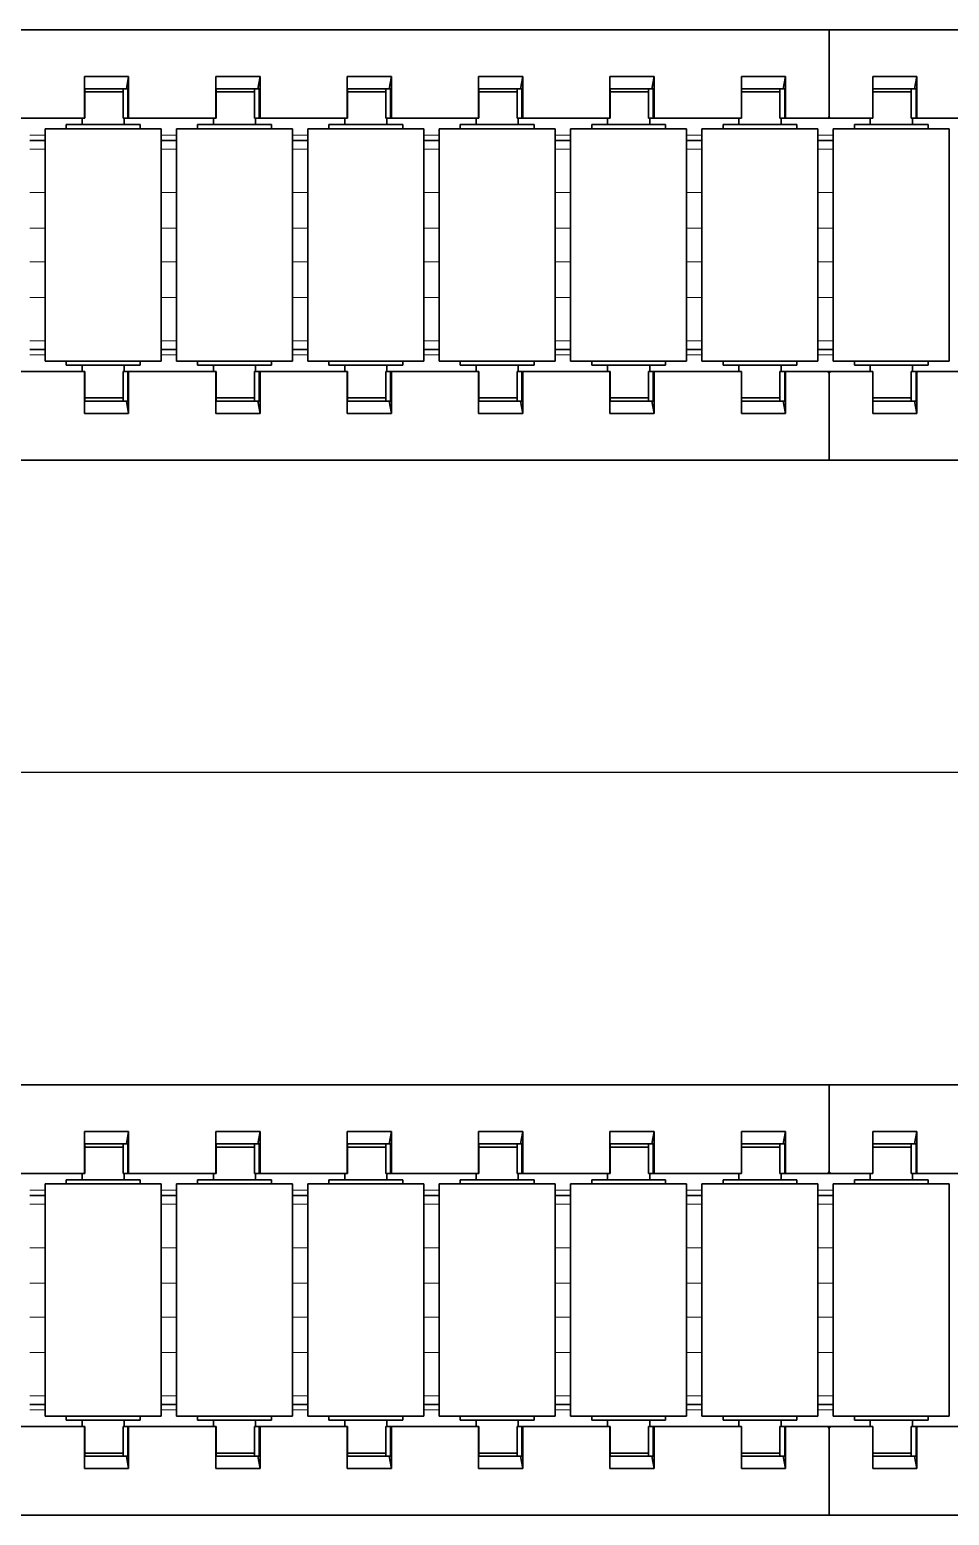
# Model space of a CAD drawing. Header units: inches. Extents: x 185496 to 352137, y 107182 to 179410.
# Drawn here: x 238130.3 to 238217.5, y 167394.4 to 167535.2 of the extents above; entities that cross this region are included whole.
import ezdxf

# ---------------------------------------------------------------- set-up
doc = ezdxf.new("R2010")
doc.units = ezdxf.units.IN
doc.header["$MEASUREMENT"] = 0

# ---------------------------------------------------------------- blocks, each defined once
blk = doc.blocks.new('liaojia')
at = {"color": 7, "lineweight": 35, "ltscale": 0.249049}
for p, q in [((799565.87, -279545.85), (799565.87, -279645.46)), ((799606.67, -279645.46), (799606.67, -279545.85)), ((799665.87, -279545.85), (799665.87, -279645.46)), ((799706.67, -279645.46), (799706.67, -279545.85)), ((799565.87, -279645.46), (799565.87, -279745.08)), ((799606.67, -279745.08), (799606.67, -279645.46)), ((799665.87, -279645.46), (799665.87, -279745.08)), ((799706.67, -279745.08), (799706.67, -279645.46))]:
    blk.add_line(p, q, dxfattribs=at)
at = {"color": 7, "lineweight": 35, "ltscale": 0.020671}
for p, q in [((799574.27, -279628.88), (799574.27, -279637.15)), ((799598.27, -279637.15), (799598.27, -279628.88)), ((799674.27, -279628.88), (799674.27, -279637.15)), ((799698.27, -279637.15), (799698.27, -279628.88)), ((799574.27, -279653.78), (799574.27, -279662.05)), ((799598.27, -279662.05), (799598.27, -279653.78)), ((799674.27, -279653.78), (799674.27, -279662.05)), ((799698.27, -279662.05), (799698.27, -279653.78)), ((799574.27, -279666.24), (799574.27, -279674.5)), ((799598.27, -279674.5), (799598.27, -279666.24)), ((799674.27, -279666.24), (799674.27, -279674.5)), ((799698.27, -279674.5), (799698.27, -279666.24)), ((799574.27, -279678.69), (799574.27, -279686.96)), ((799598.27, -279686.96), (799598.27, -279678.69)), ((799674.27, -279678.69), (799674.27, -279686.96)), ((799698.27, -279686.96), (799698.27, -279678.69)), ((799574.27, -279691.14), (799574.27, -279699.41)), ((799598.27, -279699.41), (799598.27, -279691.14)), ((799674.27, -279691.14), (799674.27, -279699.41)), ((799698.27, -279699.41), (799698.27, -279691.14)), ((799574.27, -279703.59), (799574.27, -279711.86)), ((799598.27, -279711.86), (799598.27, -279703.59)), ((799674.27, -279703.59), (799674.27, -279711.86)), ((799698.27, -279711.86), (799698.27, -279703.59)), ((799574.27, -279716.05), (799574.27, -279724.31)), ((799598.27, -279724.31), (799598.27, -279716.05)), ((799674.27, -279716.05), (799674.27, -279724.31)), ((799698.27, -279724.31), (799698.27, -279716.05))]:
    blk.add_line(p, q, dxfattribs=at)
at = {"color": 7, "lineweight": 35, "ltscale": 0.012551}
for p, q in [((799575.27, -279639.09), (799575.27, -279634.07)), ((799597.27, -279634.07), (799597.27, -279639.09)), ((799675.27, -279639.09), (799675.27, -279634.07)), ((799697.27, -279634.07), (799697.27, -279639.09)), ((799575.27, -279651.54), (799575.27, -279646.52)), ((799597.27, -279646.52), (799597.27, -279651.54)), ((799675.27, -279651.54), (799675.27, -279646.52)), ((799697.27, -279646.52), (799697.27, -279651.54)), ((799575.27, -279688.9), (799575.27, -279683.88)), ((799597.27, -279683.88), (799597.27, -279688.9)), ((799675.27, -279688.9), (799675.27, -279683.88)), ((799697.27, -279683.88), (799697.27, -279688.9)), ((799575.27, -279701.35), (799575.27, -279696.33)), ((799597.27, -279696.33), (799597.27, -279701.35)), ((799675.27, -279701.35), (799675.27, -279696.33)), ((799697.27, -279696.33), (799697.27, -279701.35))]:
    blk.add_line(p, q, dxfattribs=at)
at = {"color": 7, "lineweight": 35, "ltscale": 0.055}
for p, q in [((799575.27, -279634.07), (799597.27, -279634.07)), ((799675.27, -279634.07), (799697.27, -279634.07)), ((799575.27, -279645.07), (799597.27, -279645.07)), ((799675.27, -279645.07), (799697.27, -279645.07)), ((799575.27, -279646.52), (799597.27, -279646.52)), ((799675.27, -279646.52), (799697.27, -279646.52)), ((799575.27, -279657.52), (799597.27, -279657.52)), ((799675.27, -279657.52), (799697.27, -279657.52)), ((799575.27, -279658.97), (799597.27, -279658.97)), ((799675.27, -279658.97), (799697.27, -279658.97)), ((799575.27, -279669.97), (799597.27, -279669.97)), ((799675.27, -279669.97), (799697.27, -279669.97)), ((799575.27, -279671.43), (799597.27, -279671.43)), ((799675.27, -279671.43), (799697.27, -279671.43)), ((799575.27, -279682.43), (799597.27, -279682.43)), ((799675.27, -279682.43), (799697.27, -279682.43)), ((799575.27, -279683.88), (799597.27, -279683.88)), ((799675.27, -279683.88), (799697.27, -279683.88)), ((799575.27, -279694.88), (799597.27, -279694.88)), ((799675.27, -279694.88), (799697.27, -279694.88)), ((799575.27, -279696.33), (799597.27, -279696.33)), ((799675.27, -279696.33), (799697.27, -279696.33)), ((799575.27, -279707.33), (799597.27, -279707.33)), ((799675.27, -279707.33), (799697.27, -279707.33)), ((799575.27, -279708.78), (799597.27, -279708.78)), ((799675.27, -279708.78), (799697.27, -279708.78)), ((799575.27, -279719.78), (799597.27, -279719.78)), ((799675.27, -279719.78), (799697.27, -279719.78))]:
    blk.add_line(p, q, dxfattribs=at)
at = {"color": 7, "lineweight": 35, "ltscale": 0.002965}
for p, q in [((799570.31, -279637.15), (799571.47, -279637.36)), ((799601.07, -279637.36), (799602.24, -279637.15)), ((799670.31, -279637.15), (799671.47, -279637.36)), ((799701.07, -279637.36), (799702.24, -279637.15)), ((799570.31, -279649.6), (799571.47, -279649.82)), ((799601.07, -279649.82), (799602.24, -279649.6)), ((799670.31, -279649.6), (799671.47, -279649.82)), ((799701.07, -279649.82), (799702.24, -279649.6)), ((799570.31, -279662.05), (799571.47, -279662.27)), ((799601.07, -279662.27), (799602.24, -279662.05)), ((799670.31, -279662.05), (799671.47, -279662.27)), ((799701.07, -279662.27), (799702.24, -279662.05)), ((799570.31, -279674.5), (799571.47, -279674.72)), ((799601.07, -279674.72), (799602.24, -279674.5)), ((799670.31, -279674.5), (799671.47, -279674.72)), ((799701.07, -279674.72), (799702.24, -279674.5)), ((799570.31, -279686.96), (799571.47, -279687.17)), ((799601.07, -279687.17), (799602.24, -279686.96)), ((799670.31, -279686.96), (799671.47, -279687.17)), ((799701.07, -279687.17), (799702.24, -279686.96)), ((799570.31, -279699.41), (799571.47, -279699.63)), ((799601.07, -279699.63), (799602.24, -279699.41)), ((799670.31, -279699.41), (799671.47, -279699.63)), ((799701.07, -279699.63), (799702.24, -279699.41)), ((799570.31, -279711.86), (799571.47, -279712.08)), ((799601.07, -279712.08), (799602.24, -279711.86)), ((799670.31, -279711.86), (799671.47, -279712.08)), ((799701.07, -279712.08), (799702.24, -279711.86))]:
    blk.add_line(p, q, dxfattribs=at)
at = {"color": 7, "lineweight": 35, "ltscale": 0.009914}
for p, q in [((799570.31, -279637.15), (799574.27, -279637.15)), ((799598.27, -279637.15), (799602.24, -279637.15)), ((799670.31, -279637.15), (799674.27, -279637.15)), ((799698.27, -279637.15), (799702.24, -279637.15)), ((799574.27, -279641.33), (799570.31, -279641.33)), ((799602.24, -279641.33), (799598.27, -279641.33)), ((799674.27, -279641.33), (799670.31, -279641.33)), ((799702.24, -279641.33), (799698.27, -279641.33)), ((799570.31, -279649.6), (799574.27, -279649.6)), ((799598.27, -279649.6), (799602.24, -279649.6)), ((799670.31, -279649.6), (799674.27, -279649.6)), ((799698.27, -279649.6), (799702.24, -279649.6)), ((799574.27, -279653.78), (799570.31, -279653.78)), ((799602.24, -279653.78), (799598.27, -279653.78)), ((799674.27, -279653.78), (799670.31, -279653.78)), ((799702.24, -279653.78), (799698.27, -279653.78)), ((799570.31, -279662.05), (799574.27, -279662.05)), ((799598.27, -279662.05), (799602.24, -279662.05)), ((799670.31, -279662.05), (799674.27, -279662.05)), ((799698.27, -279662.05), (799702.24, -279662.05)), ((799574.27, -279666.24), (799570.31, -279666.24)), ((799602.24, -279666.24), (799598.27, -279666.24)), ((799674.27, -279666.24), (799670.31, -279666.24)), ((799702.24, -279666.24), (799698.27, -279666.24)), ((799570.31, -279674.5), (799574.27, -279674.5)), ((799598.27, -279674.5), (799602.24, -279674.5)), ((799670.31, -279674.5), (799674.27, -279674.5)), ((799698.27, -279674.5), (799702.24, -279674.5)), ((799574.27, -279678.69), (799570.31, -279678.69)), ((799602.24, -279678.69), (799598.27, -279678.69)), ((799674.27, -279678.69), (799670.31, -279678.69)), ((799702.24, -279678.69), (799698.27, -279678.69)), ((799570.31, -279686.96), (799574.27, -279686.96)), ((799598.27, -279686.96), (799602.24, -279686.96)), ((799670.31, -279686.96), (799674.27, -279686.96)), ((799698.27, -279686.96), (799702.24, -279686.96)), ((799574.27, -279691.14), (799570.31, -279691.14)), ((799602.24, -279691.14), (799598.27, -279691.14)), ((799674.27, -279691.14), (799670.31, -279691.14)), ((799702.24, -279691.14), (799698.27, -279691.14)), ((799570.31, -279699.41), (799574.27, -279699.41)), ((799598.27, -279699.41), (799602.24, -279699.41)), ((799670.31, -279699.41), (799674.27, -279699.41)), ((799698.27, -279699.41), (799702.24, -279699.41)), ((799574.27, -279703.59), (799570.31, -279703.59)), ((799602.24, -279703.59), (799598.27, -279703.59)), ((799674.27, -279703.59), (799670.31, -279703.59)), ((799702.24, -279703.59), (799698.27, -279703.59)), ((799570.31, -279711.86), (799574.27, -279711.86)), ((799598.27, -279711.86), (799602.24, -279711.86)), ((799670.31, -279711.86), (799674.27, -279711.86)), ((799698.27, -279711.86), (799702.24, -279711.86)), ((799574.27, -279716.05), (799570.31, -279716.05)), ((799602.24, -279716.05), (799598.27, -279716.05)), ((799674.27, -279716.05), (799670.31, -279716.05)), ((799702.24, -279716.05), (799698.27, -279716.05))]:
    blk.add_line(p, q, dxfattribs=at)
at = {"color": 7, "lineweight": 35, "ltscale": 0.01046}
for p, q in [((799570.31, -279641.33), (799570.31, -279637.15)), ((799602.24, -279637.15), (799602.24, -279641.33)), ((799670.31, -279641.33), (799670.31, -279637.15)), ((799702.24, -279637.15), (799702.24, -279641.33)), ((799570.31, -279653.78), (799570.31, -279649.6)), ((799602.24, -279649.6), (799602.24, -279653.78)), ((799670.31, -279653.78), (799670.31, -279649.6)), ((799702.24, -279649.6), (799702.24, -279653.78)), ((799570.31, -279666.24), (799570.31, -279662.05)), ((799602.24, -279662.05), (799602.24, -279666.24)), ((799670.31, -279666.24), (799670.31, -279662.05)), ((799702.24, -279662.05), (799702.24, -279666.24)), ((799570.31, -279678.69), (799570.31, -279674.5)), ((799602.24, -279674.5), (799602.24, -279678.69)), ((799670.31, -279678.69), (799670.31, -279674.5)), ((799702.24, -279674.5), (799702.24, -279678.69)), ((799570.31, -279691.14), (799570.31, -279686.96)), ((799602.24, -279686.96), (799602.24, -279691.14)), ((799670.31, -279691.14), (799670.31, -279686.96)), ((799702.24, -279686.96), (799702.24, -279691.14)), ((799570.31, -279703.59), (799570.31, -279699.41)), ((799602.24, -279699.41), (799602.24, -279703.59)), ((799670.31, -279703.59), (799670.31, -279699.41)), ((799702.24, -279699.41), (799702.24, -279703.59)), ((799570.31, -279716.05), (799570.31, -279711.86)), ((799602.24, -279711.86), (799602.24, -279716.05)), ((799670.31, -279716.05), (799670.31, -279711.86)), ((799702.24, -279711.86), (799702.24, -279716.05))]:
    blk.add_line(p, q, dxfattribs=at)
at = {"color": 7, "lineweight": 35, "ltscale": 0.007}
for p, q in [((799571.47, -279637.22), (799574.27, -279637.22)), ((799598.27, -279637.22), (799601.07, -279637.22)), ((799671.47, -279637.22), (799674.27, -279637.22)), ((799698.27, -279637.22), (799701.07, -279637.22)), ((799571.47, -279637.68), (799574.27, -279637.68)), ((799601.07, -279637.68), (799598.27, -279637.68)), ((799671.47, -279637.68), (799674.27, -279637.68)), ((799701.07, -279637.68), (799698.27, -279637.68)), ((799571.47, -279641.31), (799574.27, -279641.31)), ((799598.27, -279641.31), (799601.07, -279641.31)), ((799671.47, -279641.31), (799674.27, -279641.31)), ((799698.27, -279641.31), (799701.07, -279641.31)), ((799571.47, -279649.67), (799574.27, -279649.67)), ((799598.27, -279649.67), (799601.07, -279649.67)), ((799671.47, -279649.67), (799674.27, -279649.67)), ((799698.27, -279649.67), (799701.07, -279649.67)), ((799574.27, -279650.13), (799571.47, -279650.13)), ((799601.07, -279650.13), (799598.27, -279650.13)), ((799674.27, -279650.13), (799671.47, -279650.13)), ((799701.07, -279650.13), (799698.27, -279650.13)), ((799571.47, -279653.77), (799574.27, -279653.77)), ((799601.07, -279653.77), (799598.27, -279653.77)), ((799671.47, -279653.77), (799674.27, -279653.77)), ((799701.07, -279653.77), (799698.27, -279653.77)), ((799571.47, -279662.13), (799574.27, -279662.13)), ((799571.47, -279662.58), (799574.27, -279662.58)), ((799598.27, -279662.13), (799601.07, -279662.13)), ((799601.07, -279662.58), (799598.27, -279662.58)), ((799671.47, -279662.13), (799674.27, -279662.13)), ((799671.47, -279662.58), (799674.27, -279662.58)), ((799698.27, -279662.13), (799701.07, -279662.13)), ((799701.07, -279662.58), (799698.27, -279662.58)), ((799571.47, -279666.22), (799574.27, -279666.22)), ((799601.07, -279666.22), (799598.27, -279666.22)), ((799671.47, -279666.22), (799674.27, -279666.22)), ((799701.07, -279666.22), (799698.27, -279666.22)), ((799571.47, -279674.58), (799574.27, -279674.58)), ((799571.47, -279675.03), (799574.27, -279675.03)), ((799598.27, -279674.58), (799601.07, -279674.58)), ((799601.07, -279675.03), (799598.27, -279675.03)), ((799671.47, -279674.58), (799674.27, -279674.58)), ((799671.47, -279675.03), (799674.27, -279675.03)), ((799698.27, -279674.58), (799701.07, -279674.58)), ((799701.07, -279675.03), (799698.27, -279675.03)), ((799571.47, -279678.67), (799574.27, -279678.67)), ((799601.07, -279678.67), (799598.27, -279678.67)), ((799671.47, -279678.67), (799674.27, -279678.67)), ((799701.07, -279678.67), (799698.27, -279678.67)), ((799571.47, -279687.03), (799574.27, -279687.03)), ((799571.47, -279687.49), (799574.27, -279687.49)), ((799598.27, -279687.03), (799601.07, -279687.03)), ((799601.07, -279687.49), (799598.27, -279687.49)), ((799671.47, -279687.03), (799674.27, -279687.03)), ((799671.47, -279687.49), (799674.27, -279687.49)), ((799698.27, -279687.03), (799701.07, -279687.03)), ((799701.07, -279687.49), (799698.27, -279687.49)), ((799571.47, -279691.12), (799574.27, -279691.12)), ((799601.07, -279691.12), (799598.27, -279691.12)), ((799671.47, -279691.12), (799674.27, -279691.12)), ((799701.07, -279691.12), (799698.27, -279691.12)), ((799571.47, -279699.48), (799574.27, -279699.48)), ((799571.47, -279699.94), (799574.27, -279699.94)), ((799598.27, -279699.48), (799601.07, -279699.48)), ((799601.07, -279699.94), (799598.27, -279699.94)), ((799671.47, -279699.48), (799674.27, -279699.48)), ((799671.47, -279699.94), (799674.27, -279699.94)), ((799698.27, -279699.48), (799701.07, -279699.48)), ((799701.07, -279699.94), (799698.27, -279699.94)), ((799571.47, -279703.58), (799574.27, -279703.58)), ((799601.07, -279703.58), (799598.27, -279703.58)), ((799671.47, -279703.58), (799674.27, -279703.58)), ((799701.07, -279703.58), (799698.27, -279703.58)), ((799571.47, -279711.94), (799574.27, -279711.94)), ((799571.47, -279712.39), (799574.27, -279712.39)), ((799598.27, -279711.94), (799601.07, -279711.94)), ((799601.07, -279712.39), (799598.27, -279712.39)), ((799671.47, -279711.94), (799674.27, -279711.94)), ((799671.47, -279712.39), (799674.27, -279712.39)), ((799698.27, -279711.94), (799701.07, -279711.94)), ((799701.07, -279712.39), (799698.27, -279712.39)), ((799571.47, -279716.03), (799574.27, -279716.03)), ((799601.07, -279716.03), (799598.27, -279716.03)), ((799671.47, -279716.03), (799674.27, -279716.03)), ((799701.07, -279716.03), (799698.27, -279716.03))]:
    blk.add_line(p, q, dxfattribs=at)
at = {"color": 7, "lineweight": 35, "ltscale": 0.000894165}
for p, q in [((799571.47, -279637.58), (799571.47, -279637.22)), ((799601.07, -279637.22), (799601.07, -279637.58)), ((799671.47, -279637.58), (799671.47, -279637.22)), ((799701.07, -279637.22), (799701.07, -279637.58)), ((799571.47, -279650.03), (799571.47, -279649.67)), ((799601.07, -279649.67), (799601.07, -279650.03)), ((799671.47, -279650.03), (799671.47, -279649.67)), ((799701.07, -279649.67), (799701.07, -279650.03)), ((799571.47, -279687.39), (799571.47, -279687.03)), ((799601.07, -279687.03), (799601.07, -279687.39)), ((799671.47, -279687.39), (799671.47, -279687.03)), ((799701.07, -279687.03), (799701.07, -279687.39))]:
    blk.add_line(p, q, dxfattribs=at)
at = {"color": 7, "lineweight": 35, "ltscale": 0.000357056}
for p, q in [((799571.47, -279637.36), (799571.47, -279637.22)), ((799671.47, -279637.36), (799671.47, -279637.22)), ((799571.47, -279649.82), (799571.47, -279649.67)), ((799671.47, -279649.82), (799671.47, -279649.67)), ((799571.47, -279674.72), (799571.47, -279674.58)), ((799671.47, -279674.72), (799671.47, -279674.58)), ((799571.47, -279687.17), (799571.47, -279687.03)), ((799671.47, -279687.17), (799671.47, -279687.03))]:
    blk.add_line(p, q, dxfattribs=at)
at = {"color": 7, "lineweight": 35, "ltscale": 0.000187683}
for p, q in [((799574.27, -279637.22), (799574.27, -279637.15)), ((799598.27, -279637.22), (799598.27, -279637.15)), ((799674.27, -279637.22), (799674.27, -279637.15)), ((799698.27, -279637.22), (799698.27, -279637.15)), ((799574.27, -279649.67), (799574.27, -279649.6)), ((799598.27, -279649.67), (799598.27, -279649.6)), ((799674.27, -279649.67), (799674.27, -279649.6)), ((799698.27, -279649.67), (799698.27, -279649.6)), ((799574.27, -279674.58), (799574.27, -279674.5)), ((799598.27, -279674.58), (799598.27, -279674.5)), ((799674.27, -279674.58), (799674.27, -279674.5)), ((799698.27, -279674.58), (799698.27, -279674.5)), ((799574.27, -279687.03), (799574.27, -279686.96)), ((799598.27, -279687.03), (799598.27, -279686.96)), ((799674.27, -279687.03), (799674.27, -279686.96)), ((799698.27, -279687.03), (799698.27, -279686.96))]:
    blk.add_line(p, q, dxfattribs=at)
at = {"color": 7, "lineweight": 35, "ltscale": 0.001138}
for p, q in [((799574.27, -279637.22), (799574.27, -279637.68)), ((799598.27, -279637.68), (799598.27, -279637.22)), ((799674.27, -279637.22), (799674.27, -279637.68)), ((799698.27, -279637.68), (799698.27, -279637.22)), ((799574.27, -279649.67), (799574.27, -279650.13)), ((799598.27, -279650.13), (799598.27, -279649.67)), ((799674.27, -279649.67), (799674.27, -279650.13)), ((799698.27, -279650.13), (799698.27, -279649.67)), ((799574.27, -279662.13), (799574.27, -279662.58)), ((799598.27, -279662.58), (799598.27, -279662.13)), ((799674.27, -279662.13), (799674.27, -279662.58)), ((799698.27, -279662.58), (799698.27, -279662.13)), ((799574.27, -279674.58), (799574.27, -279675.03)), ((799598.27, -279675.03), (799598.27, -279674.58)), ((799674.27, -279674.58), (799674.27, -279675.03)), ((799698.27, -279675.03), (799698.27, -279674.58)), ((799574.27, -279687.03), (799574.27, -279687.49)), ((799598.27, -279687.49), (799598.27, -279687.03)), ((799674.27, -279687.03), (799674.27, -279687.49)), ((799698.27, -279687.49), (799698.27, -279687.03)), ((799574.27, -279699.48), (799574.27, -279699.94)), ((799598.27, -279699.94), (799598.27, -279699.48)), ((799674.27, -279699.48), (799674.27, -279699.94)), ((799698.27, -279699.94), (799698.27, -279699.48)), ((799574.27, -279711.94), (799574.27, -279712.39)), ((799598.27, -279712.39), (799598.27, -279711.94)), ((799674.27, -279711.94), (799674.27, -279712.39)), ((799698.27, -279712.39), (799698.27, -279711.94))]:
    blk.add_line(p, q, dxfattribs=at)
at = {"color": 7, "lineweight": 35, "ltscale": 0.007987}
for p, q in [((799574.87, -279639.26), (799574.87, -279636.07)), ((799597.67, -279636.07), (799597.67, -279639.26)), ((799674.87, -279639.26), (799674.87, -279636.07)), ((799697.67, -279636.07), (799697.67, -279639.26)), ((799574.87, -279676.62), (799574.87, -279673.43)), ((799597.67, -279673.43), (799597.67, -279676.62)), ((799674.87, -279676.62), (799674.87, -279673.43)), ((799697.67, -279673.43), (799697.67, -279676.62)), ((799574.87, -279689.07), (799574.87, -279685.88)), ((799597.67, -279685.88), (799597.67, -279689.07)), ((799674.87, -279689.07), (799674.87, -279685.88)), ((799697.67, -279685.88), (799697.67, -279689.07))]:
    blk.add_line(p, q, dxfattribs=at)
at = {"color": 7, "lineweight": 35, "ltscale": 0.000999832}
for p, q in [((799574.87, -279636.07), (799575.27, -279636.07)), ((799674.87, -279636.07), (799675.27, -279636.07)), ((799574.87, -279643.07), (799575.27, -279643.07)), ((799674.87, -279643.07), (799675.27, -279643.07)), ((799574.87, -279648.52), (799575.27, -279648.52)), ((799674.87, -279648.52), (799675.27, -279648.52)), ((799574.87, -279655.52), (799575.27, -279655.52)), ((799674.87, -279655.52), (799675.27, -279655.52)), ((799574.87, -279660.97), (799575.27, -279660.97)), ((799674.87, -279660.97), (799675.27, -279660.97)), ((799574.87, -279667.97), (799575.27, -279667.97)), ((799674.87, -279667.97), (799675.27, -279667.97)), ((799574.87, -279673.43), (799575.27, -279673.43)), ((799674.87, -279673.43), (799675.27, -279673.43)), ((799574.87, -279680.43), (799575.27, -279680.43)), ((799674.87, -279680.43), (799675.27, -279680.43)), ((799574.87, -279685.88), (799575.27, -279685.88)), ((799674.87, -279685.88), (799675.27, -279685.88)), ((799574.87, -279692.88), (799575.27, -279692.88)), ((799674.87, -279692.88), (799675.27, -279692.88)), ((799574.87, -279698.33), (799575.27, -279698.33)), ((799674.87, -279698.33), (799675.27, -279698.33)), ((799574.87, -279705.33), (799575.27, -279705.33)), ((799674.87, -279705.33), (799675.27, -279705.33)), ((799574.87, -279710.78), (799575.27, -279710.78)), ((799674.87, -279710.78), (799675.27, -279710.78)), ((799574.87, -279717.78), (799575.27, -279717.78)), ((799674.87, -279717.78), (799675.27, -279717.78))]:
    blk.add_line(p, q, dxfattribs=at)
at = {"color": 7, "lineweight": 35, "ltscale": 0.001}
for p, q in [((799597.27, -279636.07), (799597.67, -279636.07)), ((799697.27, -279636.07), (799697.67, -279636.07)), ((799597.27, -279643.07), (799597.67, -279643.07)), ((799697.27, -279643.07), (799697.67, -279643.07)), ((799597.27, -279648.52), (799597.67, -279648.52)), ((799697.27, -279648.52), (799697.67, -279648.52)), ((799597.27, -279655.52), (799597.67, -279655.52)), ((799697.27, -279655.52), (799697.67, -279655.52)), ((799597.27, -279660.97), (799597.67, -279660.97)), ((799697.27, -279660.97), (799697.67, -279660.97)), ((799597.27, -279667.97), (799597.67, -279667.97)), ((799697.27, -279667.97), (799697.67, -279667.97)), ((799597.27, -279673.43), (799597.67, -279673.43)), ((799697.27, -279673.43), (799697.67, -279673.43)), ((799597.27, -279680.43), (799597.67, -279680.43)), ((799697.27, -279680.43), (799697.67, -279680.43)), ((799597.27, -279685.88), (799597.67, -279685.88)), ((799697.27, -279685.88), (799697.67, -279685.88)), ((799597.27, -279692.88), (799597.67, -279692.88)), ((799697.27, -279692.88), (799697.67, -279692.88)), ((799597.27, -279698.33), (799597.67, -279698.33)), ((799697.27, -279698.33), (799697.67, -279698.33)), ((799597.27, -279705.33), (799597.67, -279705.33)), ((799697.27, -279705.33), (799697.67, -279705.33)), ((799597.27, -279710.78), (799597.67, -279710.78)), ((799697.27, -279710.78), (799697.67, -279710.78)), ((799597.27, -279717.78), (799597.67, -279717.78)), ((799697.27, -279717.78), (799697.67, -279717.78))]:
    blk.add_line(p, q, dxfattribs=at)
at = {"color": 7, "lineweight": 35, "ltscale": 0.000537109}
for p, q in [((799571.47, -279637.36), (799571.47, -279637.58)), ((799671.47, -279637.36), (799671.47, -279637.58)), ((799571.47, -279650.03), (799571.47, -279649.82)), ((799671.47, -279650.03), (799671.47, -279649.82)), ((799571.47, -279662.27), (799571.47, -279662.48)), ((799671.47, -279662.27), (799671.47, -279662.48)), ((799571.47, -279687.17), (799571.47, -279687.39)), ((799671.47, -279687.17), (799671.47, -279687.39)), ((799571.47, -279699.63), (799571.47, -279699.84)), ((799671.47, -279699.63), (799671.47, -279699.84)), ((799571.47, -279712.08), (799571.47, -279712.29)), ((799671.47, -279712.08), (799671.47, -279712.29))]:
    blk.add_line(p, q, dxfattribs=at)
at = {"color": 7, "lineweight": 35, "ltscale": 0.009386}
for p, q in [((799571.47, -279637.58), (799571.47, -279641.33)), ((799601.07, -279641.33), (799601.07, -279637.58)), ((799671.47, -279637.58), (799671.47, -279641.33)), ((799701.07, -279641.33), (799701.07, -279637.58)), ((799571.47, -279650.03), (799571.47, -279653.79)), ((799601.07, -279653.79), (799601.07, -279650.03)), ((799671.47, -279650.03), (799671.47, -279653.79)), ((799701.07, -279653.79), (799701.07, -279650.03)), ((799571.47, -279662.48), (799571.47, -279666.24)), ((799601.07, -279666.24), (799601.07, -279662.48)), ((799671.47, -279662.48), (799671.47, -279666.24)), ((799701.07, -279666.24), (799701.07, -279662.48)), ((799571.47, -279674.94), (799571.47, -279678.69)), ((799601.07, -279678.69), (799601.07, -279674.94)), ((799671.47, -279674.94), (799671.47, -279678.69)), ((799701.07, -279678.69), (799701.07, -279674.94)), ((799571.47, -279687.39), (799571.47, -279691.14)), ((799601.07, -279691.14), (799601.07, -279687.39)), ((799671.47, -279687.39), (799671.47, -279691.14)), ((799701.07, -279691.14), (799701.07, -279687.39)), ((799571.47, -279699.84), (799571.47, -279703.6)), ((799601.07, -279703.6), (799601.07, -279699.84)), ((799671.47, -279699.84), (799671.47, -279703.6)), ((799701.07, -279703.6), (799701.07, -279699.84)), ((799571.47, -279712.29), (799571.47, -279716.05)), ((799601.07, -279716.05), (799601.07, -279712.29)), ((799671.47, -279712.29), (799671.47, -279716.05)), ((799701.07, -279716.05), (799701.07, -279712.29))]:
    blk.add_line(p, q, dxfattribs=at)
at = {"color": 7, "lineweight": 35, "ltscale": 0.005169}
for p, q in [((799571.77, -279639.74), (799571.77, -279637.68)), ((799671.77, -279639.74), (799671.77, -279637.68)), ((799571.77, -279677.1), (799571.77, -279675.03)), ((799671.77, -279677.1), (799671.77, -279675.03))]:
    blk.add_line(p, q, dxfattribs=at)
at = {"color": 7, "lineweight": 35, "ltscale": 0.004297}
for p, q in [((799571.77, -279639.4), (799571.77, -279637.68)), ((799600.77, -279637.68), (799600.77, -279639.4)), ((799671.77, -279639.4), (799671.77, -279637.68)), ((799700.77, -279637.68), (799700.77, -279639.4)), ((799571.77, -279664.3), (799571.77, -279662.58)), ((799600.77, -279662.58), (799600.77, -279664.3)), ((799671.77, -279664.3), (799671.77, -279662.58)), ((799700.77, -279662.58), (799700.77, -279664.3)), ((799571.77, -279676.75), (799571.77, -279675.03)), ((799600.77, -279675.03), (799600.77, -279676.75)), ((799671.77, -279676.75), (799671.77, -279675.03)), ((799700.77, -279675.03), (799700.77, -279676.75)), ((799571.77, -279714.11), (799571.77, -279712.39)), ((799600.77, -279712.39), (799600.77, -279714.11)), ((799671.77, -279714.11), (799671.77, -279712.39)), ((799700.77, -279712.39), (799700.77, -279714.11))]:
    blk.add_line(p, q, dxfattribs=at)
at = {"color": 7, "lineweight": 35, "ltscale": 0.0015}
for p, q in [((799574.27, -279637.57), (799574.87, -279637.57)), ((799597.67, -279637.57), (799598.27, -279637.57)), ((799674.27, -279637.57), (799674.87, -279637.57)), ((799697.67, -279637.57), (799698.27, -279637.57)), ((799574.27, -279641.57), (799574.87, -279641.57)), ((799597.67, -279641.57), (799598.27, -279641.57)), ((799674.27, -279641.57), (799674.87, -279641.57)), ((799697.67, -279641.57), (799698.27, -279641.57)), ((799574.27, -279650.02), (799574.87, -279650.02)), ((799597.67, -279650.02), (799598.27, -279650.02)), ((799674.27, -279650.02), (799674.87, -279650.02)), ((799697.67, -279650.02), (799698.27, -279650.02)), ((799574.27, -279654.02), (799574.87, -279654.02)), ((799597.67, -279654.02), (799598.27, -279654.02)), ((799674.27, -279654.02), (799674.87, -279654.02)), ((799697.67, -279654.02), (799698.27, -279654.02)), ((799574.27, -279662.47), (799574.87, -279662.47)), ((799597.67, -279662.47), (799598.27, -279662.47)), ((799674.27, -279662.47), (799674.87, -279662.47)), ((799697.67, -279662.47), (799698.27, -279662.47)), ((799574.27, -279666.47), (799574.87, -279666.47)), ((799597.67, -279666.47), (799598.27, -279666.47)), ((799674.27, -279666.47), (799674.87, -279666.47)), ((799697.67, -279666.47), (799698.27, -279666.47)), ((799574.27, -279674.93), (799574.87, -279674.93)), ((799597.67, -279674.93), (799598.27, -279674.93)), ((799674.27, -279674.93), (799674.87, -279674.93)), ((799697.67, -279674.93), (799698.27, -279674.93)), ((799574.27, -279678.93), (799574.87, -279678.93)), ((799597.67, -279678.93), (799598.27, -279678.93)), ((799674.27, -279678.93), (799674.87, -279678.93)), ((799697.67, -279678.93), (799698.27, -279678.93)), ((799574.27, -279687.38), (799574.87, -279687.38)), ((799597.67, -279687.38), (799598.27, -279687.38)), ((799674.27, -279687.38), (799674.87, -279687.38)), ((799697.67, -279687.38), (799698.27, -279687.38)), ((799574.27, -279691.38), (799574.87, -279691.38)), ((799597.67, -279691.38), (799598.27, -279691.38)), ((799674.27, -279691.38), (799674.87, -279691.38)), ((799697.67, -279691.38), (799698.27, -279691.38)), ((799574.27, -279699.83), (799574.87, -279699.83)), ((799597.67, -279699.83), (799598.27, -279699.83)), ((799674.27, -279699.83), (799674.87, -279699.83)), ((799697.67, -279699.83), (799698.27, -279699.83)), ((799574.27, -279703.83), (799574.87, -279703.83)), ((799597.67, -279703.83), (799598.27, -279703.83)), ((799674.27, -279703.83), (799674.87, -279703.83)), ((799697.67, -279703.83), (799698.27, -279703.83)), ((799574.27, -279712.28), (799574.87, -279712.28)), ((799597.67, -279712.28), (799598.27, -279712.28)), ((799674.27, -279712.28), (799674.87, -279712.28)), ((799697.67, -279712.28), (799698.27, -279712.28)), ((799574.27, -279716.28), (799574.87, -279716.28)), ((799597.67, -279716.28), (799598.27, -279716.28)), ((799674.27, -279716.28), (799674.87, -279716.28)), ((799697.67, -279716.28), (799698.27, -279716.28))]:
    blk.add_line(p, q, dxfattribs=at)
at = {"color": 7, "lineweight": 35, "ltscale": 0.000243378}
for p, q in [((799601.07, -279637.68), (799601.07, -279637.58)), ((799701.07, -279637.68), (799701.07, -279637.58)), ((799601.07, -279687.49), (799601.07, -279687.39)), ((799701.07, -279687.49), (799701.07, -279687.39))]:
    blk.add_line(p, q, dxfattribs=at)
at = {"color": 7, "lineweight": 13, "ltscale": 0.009093}
for p, q in [((799601.07, -279641.31), (799601.07, -279637.68)), ((799701.07, -279641.31), (799701.07, -279637.68)), ((799601.07, -279653.77), (799601.07, -279650.13)), ((799701.07, -279653.77), (799701.07, -279650.13)), ((799601.07, -279666.22), (799601.07, -279662.58)), ((799701.07, -279666.22), (799701.07, -279662.58)), ((799601.07, -279678.67), (799601.07, -279675.03)), ((799701.07, -279678.67), (799701.07, -279675.03)), ((799601.07, -279691.12), (799601.07, -279687.49)), ((799701.07, -279691.12), (799701.07, -279687.49)), ((799601.07, -279703.58), (799601.07, -279699.94)), ((799701.07, -279703.58), (799701.07, -279699.94)), ((799601.07, -279716.03), (799601.07, -279712.39)), ((799701.07, -279716.03), (799701.07, -279712.39))]:
    blk.add_line(p, q, dxfattribs=at)
at = {"color": 7, "lineweight": 35, "ltscale": 0.004796}
for p, q in [((799571.77, -279641.31), (799571.77, -279639.4)), ((799600.77, -279639.4), (799600.77, -279641.31)), ((799671.77, -279641.31), (799671.77, -279639.4)), ((799700.77, -279639.4), (799700.77, -279641.31)), ((799571.77, -279666.22), (799571.77, -279664.3)), ((799600.77, -279664.3), (799600.77, -279666.22)), ((799671.77, -279666.22), (799671.77, -279664.3)), ((799700.77, -279664.3), (799700.77, -279666.22)), ((799571.77, -279678.67), (799571.77, -279676.75)), ((799600.77, -279676.75), (799600.77, -279678.67)), ((799671.77, -279678.67), (799671.77, -279676.75)), ((799700.77, -279676.75), (799700.77, -279678.67)), ((799571.77, -279716.03), (799571.77, -279714.11)), ((799600.77, -279714.11), (799600.77, -279716.03)), ((799671.77, -279716.03), (799671.77, -279714.11)), ((799700.77, -279714.11), (799700.77, -279716.03))]:
    blk.add_line(p, q, dxfattribs=at)
at = {"color": 7, "lineweight": 35, "ltscale": 0.003925}
for p, q in [((799571.77, -279641.31), (799571.77, -279639.74)), ((799671.77, -279641.31), (799671.77, -279639.74)), ((799571.77, -279653.77), (799571.77, -279652.2)), ((799671.77, -279653.77), (799671.77, -279652.2)), ((799571.77, -279666.22), (799571.77, -279664.65)), ((799671.77, -279666.22), (799671.77, -279664.65)), ((799571.77, -279678.67), (799571.77, -279677.1)), ((799671.77, -279678.67), (799671.77, -279677.1)), ((799571.77, -279691.12), (799571.77, -279689.55)), ((799671.77, -279691.12), (799671.77, -279689.55)), ((799571.77, -279703.58), (799571.77, -279702.01)), ((799671.77, -279703.58), (799671.77, -279702.01)), ((799571.77, -279716.03), (799571.77, -279714.46)), ((799671.77, -279716.03), (799671.77, -279714.46))]:
    blk.add_line(p, q, dxfattribs=at)
at = {"color": 7, "lineweight": 35, "ltscale": 0.009513}
for p, q in [((799574.87, -279643.07), (799574.87, -279639.26)), ((799597.67, -279643.07), (799597.67, -279639.26)), ((799674.87, -279643.07), (799674.87, -279639.26)), ((799697.67, -279643.07), (799697.67, -279639.26)), ((799574.87, -279667.97), (799574.87, -279664.17)), ((799597.67, -279667.97), (799597.67, -279664.17)), ((799674.87, -279667.97), (799674.87, -279664.17)), ((799697.67, -279667.97), (799697.67, -279664.17)), ((799574.87, -279680.43), (799574.87, -279676.62)), ((799597.67, -279680.43), (799597.67, -279676.62)), ((799674.87, -279680.43), (799674.87, -279676.62)), ((799697.67, -279680.43), (799697.67, -279676.62)), ((799574.87, -279692.88), (799574.87, -279689.07)), ((799597.67, -279692.88), (799597.67, -279689.07)), ((799674.87, -279692.88), (799674.87, -279689.07)), ((799697.67, -279692.88), (799697.67, -279689.07)), ((799574.87, -279717.78), (799574.87, -279713.98)), ((799597.67, -279717.78), (799597.67, -279713.98)), ((799674.87, -279717.78), (799674.87, -279713.98)), ((799697.67, -279717.78), (799697.67, -279713.98))]:
    blk.add_line(p, q, dxfattribs=at)
at = {"color": 7, "lineweight": 35, "ltscale": 0.014948}
for p, q in [((799575.27, -279645.07), (799575.27, -279639.09)), ((799597.27, -279639.09), (799597.27, -279645.07)), ((799675.27, -279645.07), (799675.27, -279639.09)), ((799697.27, -279639.09), (799697.27, -279645.07)), ((799575.27, -279657.52), (799575.27, -279651.54)), ((799597.27, -279651.54), (799597.27, -279657.52)), ((799675.27, -279657.52), (799675.27, -279651.54)), ((799697.27, -279651.54), (799697.27, -279657.52)), ((799575.27, -279669.97), (799575.27, -279664)), ((799597.27, -279664), (799597.27, -279669.97)), ((799675.27, -279669.97), (799675.27, -279664)), ((799697.27, -279664), (799697.27, -279669.97)), ((799575.27, -279682.43), (799575.27, -279676.45)), ((799597.27, -279676.45), (799597.27, -279682.43)), ((799675.27, -279682.43), (799675.27, -279676.45)), ((799697.27, -279676.45), (799697.27, -279682.43)), ((799575.27, -279694.88), (799575.27, -279688.9)), ((799597.27, -279688.9), (799597.27, -279694.88)), ((799675.27, -279694.88), (799675.27, -279688.9)), ((799697.27, -279688.9), (799697.27, -279694.88)), ((799575.27, -279719.78), (799575.27, -279713.8)), ((799597.27, -279713.8), (799597.27, -279719.78)), ((799675.27, -279719.78), (799675.27, -279713.8)), ((799697.27, -279713.8), (799697.27, -279719.78))]:
    blk.add_line(p, q, dxfattribs=at)
at = {"color": 7, "lineweight": 35, "ltscale": 4.11987e-05}
for p, q in [((799574.27, -279641.31), (799574.27, -279641.33)), ((799598.27, -279641.33), (799598.27, -279641.31)), ((799601.07, -279641.33), (799601.07, -279641.31)), ((799674.27, -279641.31), (799674.27, -279641.33)), ((799698.27, -279641.33), (799698.27, -279641.31)), ((799701.07, -279641.33), (799701.07, -279641.31)), ((799574.27, -279653.77), (799574.27, -279653.78)), ((799598.27, -279653.78), (799598.27, -279653.77)), ((799601.07, -279653.77), (799601.07, -279653.78)), ((799674.27, -279653.77), (799674.27, -279653.78)), ((799698.27, -279653.78), (799698.27, -279653.77)), ((799701.07, -279653.77), (799701.07, -279653.78)), ((799574.27, -279691.12), (799574.27, -279691.14)), ((799598.27, -279691.14), (799598.27, -279691.12)), ((799601.07, -279691.12), (799601.07, -279691.14)), ((799674.27, -279691.12), (799674.27, -279691.14)), ((799698.27, -279691.14), (799698.27, -279691.12)), ((799701.07, -279691.12), (799701.07, -279691.14))]:
    blk.add_line(p, q, dxfattribs=at)
at = {"color": 7, "lineweight": 35, "ltscale": 0.009837}
for p, q in [((799574.27, -279641.33), (799574.27, -279645.27)), ((799598.27, -279645.27), (799598.27, -279641.33)), ((799674.27, -279641.33), (799674.27, -279645.27)), ((799698.27, -279645.27), (799698.27, -279641.33)), ((799574.27, -279645.66), (799574.27, -279649.6)), ((799598.27, -279649.6), (799598.27, -279645.66)), ((799674.27, -279645.66), (799674.27, -279649.6)), ((799698.27, -279649.6), (799698.27, -279645.66))]:
    blk.add_line(p, q, dxfattribs=at)
at = {"color": 7, "lineweight": 35, "ltscale": 0.00032692}
for p, q in [((799565.87, -279645.23), (799565.87, -279645.36)), ((799665.87, -279645.23), (799665.87, -279645.36))]:
    blk.add_line(p, q, dxfattribs=at)
at = {"color": 7, "lineweight": 35, "ltscale": 0.0205}
for p, q in [((799565.87, -279645.46), (799574.07, -279645.46)), ((799574.07, -279645.46), (799565.87, -279645.46)), ((799598.47, -279645.46), (799606.67, -279645.46)), ((799606.67, -279645.46), (799598.47, -279645.46)), ((799665.87, -279645.46), (799674.07, -279645.46)), ((799674.07, -279645.46), (799665.87, -279645.46)), ((799698.47, -279645.46), (799706.67, -279645.46)), ((799706.67, -279645.46), (799698.47, -279645.46))]:
    blk.add_line(p, q, dxfattribs=at)
at = {"color": 7, "lineweight": 35, "ltscale": 0.000653839}
for p, q in [((799565.87, -279645.46), (799565.87, -279645.73)), ((799574.27, -279645.27), (799574.27, -279645.53)), ((799598.27, -279645.53), (799598.27, -279645.27)), ((799665.87, -279645.46), (799665.87, -279645.73)), ((799674.27, -279645.27), (799674.27, -279645.53)), ((799698.27, -279645.53), (799698.27, -279645.27))]:
    blk.add_line(p, q, dxfattribs=at)
at = {"color": 7, "lineweight": 35, "ltscale": 0.000336456}
for p, q in [((799574.27, -279645.53), (799574.27, -279645.66)), ((799674.27, -279645.53), (799674.27, -279645.66))]:
    blk.add_line(p, q, dxfattribs=at)
at = {"color": 7, "lineweight": 13, "ltscale": 0.003631}
for p, q in [((799575.87, -279646.52), (799575.87, -279645.07)), ((799577.19, -279646.52), (799577.19, -279645.07)), ((799581.31, -279646.52), (799581.31, -279645.07)), ((799584.67, -279646.52), (799584.67, -279645.07)), ((799587.88, -279646.52), (799587.88, -279645.07)), ((799591.24, -279646.52), (799591.24, -279645.07)), ((799595.36, -279646.52), (799595.36, -279645.07)), ((799596.67, -279646.52), (799596.67, -279645.07)), ((799675.87, -279646.52), (799675.87, -279645.07)), ((799677.19, -279646.52), (799677.19, -279645.07)), ((799681.31, -279646.52), (799681.31, -279645.07)), ((799684.67, -279646.52), (799684.67, -279645.07)), ((799687.88, -279646.52), (799687.88, -279645.07)), ((799691.24, -279646.52), (799691.24, -279645.07)), ((799695.36, -279646.52), (799695.36, -279645.07)), ((799696.67, -279646.52), (799696.67, -279645.07)), ((799575.87, -279658.97), (799575.87, -279657.52)), ((799577.19, -279658.97), (799577.19, -279657.52)), ((799581.31, -279658.97), (799581.31, -279657.52)), ((799584.67, -279658.97), (799584.67, -279657.52)), ((799587.88, -279658.97), (799587.88, -279657.52)), ((799591.24, -279658.97), (799591.24, -279657.52)), ((799595.36, -279658.97), (799595.36, -279657.52)), ((799596.67, -279658.97), (799596.67, -279657.52)), ((799675.87, -279658.97), (799675.87, -279657.52)), ((799677.19, -279658.97), (799677.19, -279657.52)), ((799681.31, -279658.97), (799681.31, -279657.52)), ((799684.67, -279658.97), (799684.67, -279657.52)), ((799687.88, -279658.97), (799687.88, -279657.52)), ((799691.24, -279658.97), (799691.24, -279657.52)), ((799695.36, -279658.97), (799695.36, -279657.52)), ((799696.67, -279658.97), (799696.67, -279657.52)), ((799575.87, -279671.43), (799575.87, -279669.97)), ((799577.19, -279671.43), (799577.19, -279669.97)), ((799581.31, -279671.43), (799581.31, -279669.97)), ((799584.67, -279671.43), (799584.67, -279669.97)), ((799587.88, -279671.43), (799587.88, -279669.97)), ((799591.24, -279671.43), (799591.24, -279669.97)), ((799595.36, -279671.43), (799595.36, -279669.97)), ((799596.67, -279671.43), (799596.67, -279669.97)), ((799675.87, -279671.43), (799675.87, -279669.97)), ((799677.19, -279671.43), (799677.19, -279669.97)), ((799681.31, -279671.43), (799681.31, -279669.97)), ((799684.67, -279671.43), (799684.67, -279669.97)), ((799687.88, -279671.43), (799687.88, -279669.97)), ((799691.24, -279671.43), (799691.24, -279669.97)), ((799695.36, -279671.43), (799695.36, -279669.97)), ((799696.67, -279671.43), (799696.67, -279669.97)), ((799575.87, -279683.88), (799575.87, -279682.43)), ((799577.19, -279683.88), (799577.19, -279682.43)), ((799581.31, -279683.88), (799581.31, -279682.43)), ((799584.67, -279683.88), (799584.67, -279682.43)), ((799587.88, -279683.88), (799587.88, -279682.43)), ((799591.24, -279683.88), (799591.24, -279682.43)), ((799595.36, -279683.88), (799595.36, -279682.43)), ((799596.67, -279683.88), (799596.67, -279682.43)), ((799675.87, -279683.88), (799675.87, -279682.43)), ((799677.19, -279683.88), (799677.19, -279682.43)), ((799681.31, -279683.88), (799681.31, -279682.43)), ((799684.67, -279683.88), (799684.67, -279682.43)), ((799687.88, -279683.88), (799687.88, -279682.43)), ((799691.24, -279683.88), (799691.24, -279682.43)), ((799695.36, -279683.88), (799695.36, -279682.43)), ((799696.67, -279683.88), (799696.67, -279682.43)), ((799575.87, -279696.33), (799575.87, -279694.88)), ((799577.19, -279696.33), (799577.19, -279694.88)), ((799581.31, -279696.33), (799581.31, -279694.88)), ((799584.67, -279696.33), (799584.67, -279694.88)), ((799587.88, -279696.33), (799587.88, -279694.88)), ((799591.24, -279696.33), (799591.24, -279694.88)), ((799595.36, -279696.33), (799595.36, -279694.88)), ((799596.67, -279696.33), (799596.67, -279694.88)), ((799675.87, -279696.33), (799675.87, -279694.88)), ((799677.19, -279696.33), (799677.19, -279694.88)), ((799681.31, -279696.33), (799681.31, -279694.88)), ((799684.67, -279696.33), (799684.67, -279694.88)), ((799687.88, -279696.33), (799687.88, -279694.88)), ((799691.24, -279696.33), (799691.24, -279694.88)), ((799695.36, -279696.33), (799695.36, -279694.88)), ((799696.67, -279696.33), (799696.67, -279694.88)), ((799575.87, -279708.78), (799575.87, -279707.33)), ((799577.19, -279708.78), (799577.19, -279707.33)), ((799581.31, -279708.78), (799581.31, -279707.33)), ((799584.67, -279708.78), (799584.67, -279707.33)), ((799587.88, -279708.78), (799587.88, -279707.33)), ((799591.24, -279708.78), (799591.24, -279707.33)), ((799595.36, -279708.78), (799595.36, -279707.33)), ((799596.67, -279708.78), (799596.67, -279707.33)), ((799675.87, -279708.78), (799675.87, -279707.33)), ((799677.19, -279708.78), (799677.19, -279707.33)), ((799681.31, -279708.78), (799681.31, -279707.33)), ((799684.67, -279708.78), (799684.67, -279707.33)), ((799687.88, -279708.78), (799687.88, -279707.33)), ((799691.24, -279708.78), (799691.24, -279707.33)), ((799695.36, -279708.78), (799695.36, -279707.33)), ((799696.67, -279708.78), (799696.67, -279707.33)), ((799575.87, -279721.24), (799575.87, -279719.78)), ((799577.19, -279721.24), (799577.19, -279719.78)), ((799581.31, -279721.24), (799581.31, -279719.78)), ((799584.67, -279721.24), (799584.67, -279719.78)), ((799587.88, -279721.24), (799587.88, -279719.78)), ((799591.24, -279721.24), (799591.24, -279719.78)), ((799595.36, -279721.24), (799595.36, -279719.78)), ((799596.67, -279721.24), (799596.67, -279719.78)), ((799675.87, -279721.24), (799675.87, -279719.78)), ((799677.19, -279721.24), (799677.19, -279719.78)), ((799681.31, -279721.24), (799681.31, -279719.78)), ((799684.67, -279721.24), (799684.67, -279719.78)), ((799687.88, -279721.24), (799687.88, -279719.78)), ((799691.24, -279721.24), (799691.24, -279719.78)), ((799695.36, -279721.24), (799695.36, -279719.78)), ((799696.67, -279721.24), (799696.67, -279719.78))]:
    blk.add_line(p, q, dxfattribs=at)
at = {"color": 7, "lineweight": 35, "ltscale": 0.003631}
for p, q in [((799576.37, -279646.52), (799576.37, -279645.07)), ((799596.17, -279646.52), (799596.17, -279645.07)), ((799676.37, -279646.52), (799676.37, -279645.07)), ((799696.17, -279646.52), (799696.17, -279645.07)), ((799576.37, -279658.97), (799576.37, -279657.52)), ((799596.17, -279658.97), (799596.17, -279657.52)), ((799676.37, -279658.97), (799676.37, -279657.52)), ((799696.17, -279658.97), (799696.17, -279657.52)), ((799576.37, -279671.43), (799576.37, -279669.97)), ((799596.17, -279671.43), (799596.17, -279669.97)), ((799676.37, -279671.43), (799676.37, -279669.97)), ((799696.17, -279671.43), (799696.17, -279669.97)), ((799576.37, -279683.88), (799576.37, -279682.43)), ((799596.17, -279683.88), (799596.17, -279682.43)), ((799676.37, -279683.88), (799676.37, -279682.43)), ((799696.17, -279683.88), (799696.17, -279682.43)), ((799576.37, -279696.33), (799576.37, -279694.88)), ((799596.17, -279696.33), (799596.17, -279694.88)), ((799676.37, -279696.33), (799676.37, -279694.88)), ((799696.17, -279696.33), (799696.17, -279694.88)), ((799576.37, -279708.78), (799576.37, -279707.33)), ((799596.17, -279708.78), (799596.17, -279707.33)), ((799676.37, -279708.78), (799676.37, -279707.33)), ((799696.17, -279708.78), (799696.17, -279707.33)), ((799576.37, -279721.24), (799576.37, -279719.78)), ((799596.17, -279721.24), (799596.17, -279719.78)), ((799676.37, -279721.24), (799676.37, -279719.78)), ((799696.17, -279721.24), (799696.17, -279719.78))]:
    blk.add_line(p, q, dxfattribs=at)
at = {"color": 7, "lineweight": 35, "ltscale": 0.001377}
for p, q in [((799598.27, -279646.08), (799598.27, -279645.53)), ((799698.27, -279646.08), (799698.27, -279645.53))]:
    blk.add_line(p, q, dxfattribs=at)
at = {"color": 7, "lineweight": 35, "ltscale": 0.000747299}
for p, q in [((799598.27, -279646.08), (799598.27, -279646.38)), ((799698.27, -279646.08), (799698.27, -279646.38))]:
    blk.add_line(p, q, dxfattribs=at)
at = {"color": 7, "lineweight": 35, "ltscale": 0.000827789}
for p, q in [((799598.27, -279646.71), (799598.27, -279646.38)), ((799698.27, -279646.71), (799698.27, -279646.38))]:
    blk.add_line(p, q, dxfattribs=at)
at = {"color": 7, "lineweight": 35, "ltscale": 0.007988}
for p, q in [((799574.87, -279651.72), (799574.87, -279648.52)), ((799597.67, -279648.52), (799597.67, -279651.72)), ((799674.87, -279651.72), (799674.87, -279648.52)), ((799697.67, -279648.52), (799697.67, -279651.72)), ((799574.87, -279664.17), (799574.87, -279660.97)), ((799597.67, -279660.97), (799597.67, -279664.17)), ((799674.87, -279664.17), (799674.87, -279660.97)), ((799697.67, -279660.97), (799697.67, -279664.17)), ((799574.87, -279701.53), (799574.87, -279698.33)), ((799597.67, -279698.33), (799597.67, -279701.53)), ((799674.87, -279701.53), (799674.87, -279698.33)), ((799697.67, -279698.33), (799697.67, -279701.53)), ((799574.87, -279713.98), (799574.87, -279710.78)), ((799597.67, -279710.78), (799597.67, -279713.98)), ((799674.87, -279713.98), (799674.87, -279710.78)), ((799697.67, -279710.78), (799697.67, -279713.98))]:
    blk.add_line(p, q, dxfattribs=at)
at = {"color": 7, "lineweight": 35, "ltscale": 0.005168}
for p, q in [((799571.77, -279652.2), (799571.77, -279650.13)), ((799671.77, -279652.2), (799671.77, -279650.13)), ((799571.77, -279664.65), (799571.77, -279662.58)), ((799671.77, -279664.65), (799671.77, -279662.58)), ((799571.77, -279689.55), (799571.77, -279687.49)), ((799671.77, -279689.55), (799671.77, -279687.49)), ((799571.77, -279702.01), (799571.77, -279699.94)), ((799671.77, -279702.01), (799671.77, -279699.94)), ((799571.77, -279714.46), (799571.77, -279712.39)), ((799671.77, -279714.46), (799671.77, -279712.39))]:
    blk.add_line(p, q, dxfattribs=at)
at = {"color": 7, "lineweight": 35, "ltscale": 0.004296}
for p, q in [((799571.77, -279651.85), (799571.77, -279650.13)), ((799600.77, -279650.13), (799600.77, -279651.85)), ((799671.77, -279651.85), (799671.77, -279650.13)), ((799700.77, -279650.13), (799700.77, -279651.85)), ((799571.77, -279689.21), (799571.77, -279687.49)), ((799600.77, -279687.49), (799600.77, -279689.21)), ((799671.77, -279689.21), (799671.77, -279687.49)), ((799700.77, -279687.49), (799700.77, -279689.21)), ((799571.77, -279701.66), (799571.77, -279699.94)), ((799600.77, -279699.94), (799600.77, -279701.66)), ((799671.77, -279701.66), (799671.77, -279699.94)), ((799700.77, -279699.94), (799700.77, -279701.66))]:
    blk.add_line(p, q, dxfattribs=at)
at = {"color": 7, "lineweight": 35, "ltscale": 0.000243759}
for p, q in [((799601.07, -279650.13), (799601.07, -279650.03)), ((799701.07, -279650.13), (799701.07, -279650.03)), ((799601.07, -279662.58), (799601.07, -279662.48)), ((799701.07, -279662.58), (799701.07, -279662.48)), ((799601.07, -279675.03), (799601.07, -279674.94)), ((799701.07, -279675.03), (799701.07, -279674.94)), ((799601.07, -279699.94), (799601.07, -279699.84)), ((799701.07, -279699.94), (799701.07, -279699.84)), ((799601.07, -279712.39), (799601.07, -279712.29)), ((799701.07, -279712.39), (799701.07, -279712.29))]:
    blk.add_line(p, q, dxfattribs=at)
at = {"color": 7, "lineweight": 35, "ltscale": 0.004797}
for p, q in [((799571.77, -279653.77), (799571.77, -279651.85)), ((799600.77, -279651.85), (799600.77, -279653.77)), ((799671.77, -279653.77), (799671.77, -279651.85)), ((799700.77, -279651.85), (799700.77, -279653.77)), ((799571.77, -279691.12), (799571.77, -279689.21)), ((799600.77, -279689.21), (799600.77, -279691.12)), ((799671.77, -279691.12), (799671.77, -279689.21)), ((799700.77, -279689.21), (799700.77, -279691.12)), ((799571.77, -279703.58), (799571.77, -279701.66)), ((799600.77, -279701.66), (799600.77, -279703.58)), ((799671.77, -279703.58), (799671.77, -279701.66)), ((799700.77, -279701.66), (799700.77, -279703.58))]:
    blk.add_line(p, q, dxfattribs=at)
at = {"color": 7, "lineweight": 35, "ltscale": 0.009512}
for p, q in [((799574.87, -279655.52), (799574.87, -279651.72)), ((799597.67, -279655.52), (799597.67, -279651.72)), ((799674.87, -279655.52), (799674.87, -279651.72)), ((799697.67, -279655.52), (799697.67, -279651.72)), ((799574.87, -279705.33), (799574.87, -279701.53)), ((799597.67, -279705.33), (799597.67, -279701.53)), ((799674.87, -279705.33), (799674.87, -279701.53)), ((799697.67, -279705.33), (799697.67, -279701.53))]:
    blk.add_line(p, q, dxfattribs=at)
at = {"color": 7, "lineweight": 35, "ltscale": 0.012552}
for p, q in [((799575.27, -279664), (799575.27, -279658.97)), ((799597.27, -279658.97), (799597.27, -279664)), ((799675.27, -279664), (799675.27, -279658.97)), ((799697.27, -279658.97), (799697.27, -279664)), ((799575.27, -279676.45), (799575.27, -279671.43)), ((799597.27, -279671.43), (799597.27, -279676.45)), ((799675.27, -279676.45), (799675.27, -279671.43)), ((799697.27, -279671.43), (799697.27, -279676.45)), ((799575.27, -279713.8), (799575.27, -279708.78)), ((799597.27, -279708.78), (799597.27, -279713.8)), ((799675.27, -279713.8), (799675.27, -279708.78)), ((799697.27, -279708.78), (799697.27, -279713.8))]:
    blk.add_line(p, q, dxfattribs=at)
at = {"color": 7, "lineweight": 35, "ltscale": 0.000893784}
for p, q in [((799571.47, -279662.48), (799571.47, -279662.13)), ((799601.07, -279662.13), (799601.07, -279662.48)), ((799671.47, -279662.48), (799671.47, -279662.13)), ((799701.07, -279662.13), (799701.07, -279662.48)), ((799571.47, -279674.94), (799571.47, -279674.58)), ((799601.07, -279674.58), (799601.07, -279674.94)), ((799671.47, -279674.94), (799671.47, -279674.58)), ((799701.07, -279674.58), (799701.07, -279674.94)), ((799571.47, -279699.84), (799571.47, -279699.48)), ((799601.07, -279699.48), (799601.07, -279699.84)), ((799671.47, -279699.84), (799671.47, -279699.48)), ((799701.07, -279699.48), (799701.07, -279699.84)), ((799571.47, -279712.29), (799571.47, -279711.94)), ((799601.07, -279711.94), (799601.07, -279712.29)), ((799671.47, -279712.29), (799671.47, -279711.94)), ((799701.07, -279711.94), (799701.07, -279712.29))]:
    blk.add_line(p, q, dxfattribs=at)
at = {"color": 7, "lineweight": 35, "ltscale": 0.000356674}
for p, q in [((799571.47, -279662.27), (799571.47, -279662.13)), ((799671.47, -279662.27), (799671.47, -279662.13)), ((799571.47, -279699.63), (799571.47, -279699.48)), ((799671.47, -279699.63), (799671.47, -279699.48)), ((799571.47, -279712.08), (799571.47, -279711.94)), ((799671.47, -279712.08), (799671.47, -279711.94))]:
    blk.add_line(p, q, dxfattribs=at)
at = {"color": 7, "lineweight": 35, "ltscale": 0.000188065}
for p, q in [((799574.27, -279662.13), (799574.27, -279662.05)), ((799598.27, -279662.13), (799598.27, -279662.05)), ((799674.27, -279662.13), (799674.27, -279662.05)), ((799698.27, -279662.13), (799698.27, -279662.05)), ((799574.27, -279699.48), (799574.27, -279699.41)), ((799598.27, -279699.48), (799598.27, -279699.41)), ((799674.27, -279699.48), (799674.27, -279699.41)), ((799698.27, -279699.48), (799698.27, -279699.41)), ((799574.27, -279711.94), (799574.27, -279711.86)), ((799598.27, -279711.94), (799598.27, -279711.86)), ((799674.27, -279711.94), (799674.27, -279711.86)), ((799698.27, -279711.94), (799698.27, -279711.86))]:
    blk.add_line(p, q, dxfattribs=at)
at = {"color": 7, "lineweight": 35, "ltscale": 4.15802e-05}
for p, q in [((799574.27, -279666.22), (799574.27, -279666.24)), ((799598.27, -279666.24), (799598.27, -279666.22)), ((799601.07, -279666.22), (799601.07, -279666.24)), ((799674.27, -279666.22), (799674.27, -279666.24)), ((799698.27, -279666.24), (799698.27, -279666.22)), ((799701.07, -279666.22), (799701.07, -279666.24)), ((799574.27, -279678.67), (799574.27, -279678.69)), ((799598.27, -279678.69), (799598.27, -279678.67)), ((799601.07, -279678.67), (799601.07, -279678.69)), ((799674.27, -279678.67), (799674.27, -279678.69)), ((799698.27, -279678.69), (799698.27, -279678.67)), ((799701.07, -279678.67), (799701.07, -279678.69)), ((799574.27, -279703.58), (799574.27, -279703.59)), ((799598.27, -279703.59), (799598.27, -279703.58)), ((799601.07, -279703.58), (799601.07, -279703.59)), ((799674.27, -279703.58), (799674.27, -279703.59)), ((799698.27, -279703.59), (799698.27, -279703.58)), ((799701.07, -279703.58), (799701.07, -279703.59)), ((799574.27, -279716.03), (799574.27, -279716.05)), ((799598.27, -279716.05), (799598.27, -279716.03)), ((799601.07, -279716.03), (799601.07, -279716.05)), ((799674.27, -279716.03), (799674.27, -279716.05)), ((799698.27, -279716.05), (799698.27, -279716.03)), ((799701.07, -279716.03), (799701.07, -279716.05))]:
    blk.add_line(p, q, dxfattribs=at)
at = {"color": 7, "lineweight": 35, "ltscale": 0.000536728}
for p, q in [((799571.47, -279674.72), (799571.47, -279674.94)), ((799671.47, -279674.72), (799671.47, -279674.94))]:
    blk.add_line(p, q, dxfattribs=at)
at = {"color": 7, "lineweight": 35, "ltscale": 0.014949}
for p, q in [((799575.27, -279707.33), (799575.27, -279701.35)), ((799597.27, -279701.35), (799597.27, -279707.33)), ((799675.27, -279707.33), (799675.27, -279701.35)), ((799697.27, -279701.35), (799697.27, -279707.33))]:
    blk.add_line(p, q, dxfattribs=at)
at = {"color": 7, "lineweight": 35}
for centre, start_param, end_param in [((799574.07, -279645.27), 4.712389, 6.283185), ((799574.07, -279645.66), 6.283185, 7.853982), ((799574.07, -279645.53), 5.932216, 6.283185), ((799598.47, -279645.27), 3.141593, 4.712389), ((799598.47, -279645.66), 1.570796, 3.141593), ((799598.47, -279645.53), 3.141593, 3.492593), ((799674.07, -279645.27), 4.712389, 6.283185), ((799674.07, -279645.66), 6.283185, 7.853982), ((799674.07, -279645.53), 5.932216, 6.283185), ((799698.47, -279645.27), 3.141593, 4.712389), ((799698.47, -279645.66), 1.570796, 3.141593), ((799698.47, -279645.53), 3.141593, 3.492593)]:
    blk.add_ellipse(centre, major_axis=(0.2, 0), ratio=0.996195, start_param=start_param, end_param=end_param, dxfattribs=at)

msp = doc.modelspace()

# ---------------------------------------------------------------- linework, layer by layer
at = {"color": 5, "ltscale": 100}
msp.add_line((237096.81, 167464.84, 276290.76), (305990.69, 167465.88, -1370187.34), dxfattribs=at)

# ---------------------------------------------------------------- block references
at = {"color": 30, "rotation": 270}
msp.add_blockref('liaojia', (517851.54, 967101.11, 276290.76), dxfattribs=at)

doc.saveas('drawing.dxf')
